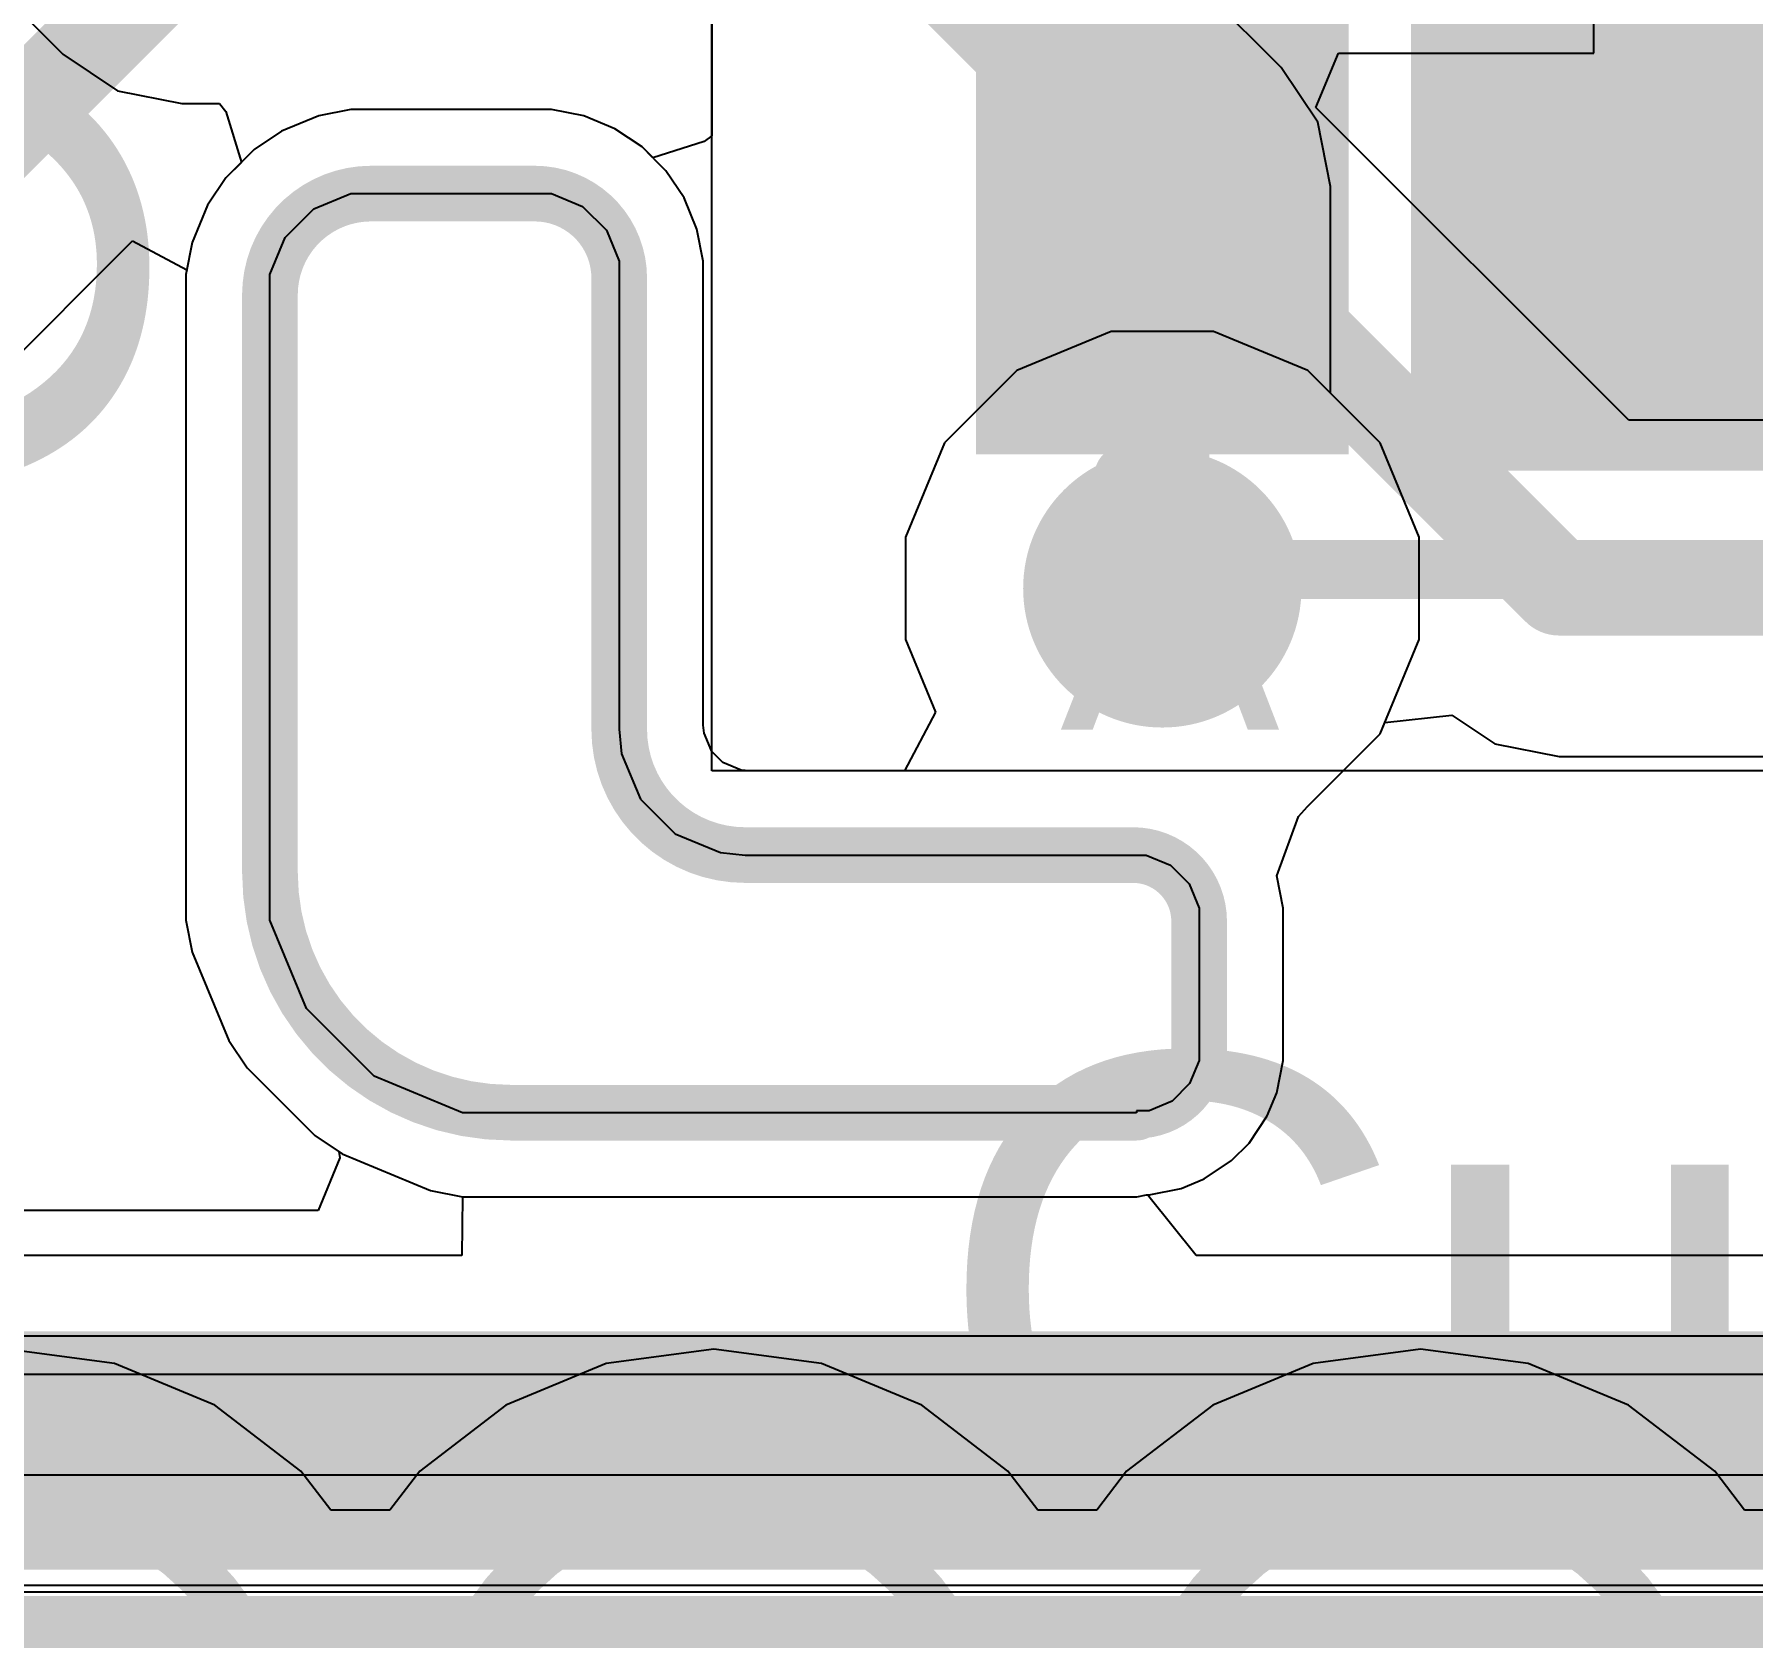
# Model space of a CAD drawing. Header units: inches. Extents: x 0 to 5271, y 0 to 5417.
# Drawn here: x 120.095 to 123.799, y 72.258 to 75.716 of the extents above; entities that cross this region are included whole.
import ezdxf

# ---------------------------------------------------------------- set-up
doc = ezdxf.new("R2010")
doc.units = ezdxf.units.IN
for name, color, linetype in [('Board_Outline', 216, 'Continuous'), ('Bottom Layer', 5, 'Continuous'), ('Drill Drawing', 1, 'Continuous'), ('L2_GND1', 16, 'Continuous'), ('L3_SIG1', 76, 'Continuous'), ('L4_PWR', 90, 'Continuous'), ('L5_GND2', 156, 'Continuous'), ('L6_SIG2', 130, 'Continuous'), ('L7_GND3', 216, 'Continuous'), ('Multi-Layer', 9, 'Continuous'), ('Top Layer', 1, 'Continuous'), ('Top Overlay', 2, 'Continuous'), ('Top Paste', 8, 'Continuous'), ('Top Solder', 216, 'Continuous'), ('Via Holes', 16, 'Continuous')]:
    doc.layers.add(name, color=color, linetype=linetype)
doc.styles.add('Arial', font='', dxfattribs={"height": 0.2})
doc.styles.get('Arial').set_extended_font_data('Arial')

# ---------------------------------------------------------------- blocks, each defined once
blk = doc.blocks.new('DFN_6_EP_2_2__419')
at = {"layer": 'Top Layer'}
for points in [[(-0.28, 0.685), (0.28, 0.685), (0.28, -0.685), (-0.28, -0.685)], [(-1.2175, 0.65), (-0.6175, 0.65), (-0.6175, 0.35), (-1.2175, 0.35)], [(0.6175, 0.65), (1.2175, 0.65), (1.2175, 0.35), (0.6175, 0.35)], [(-1.2175, 0.15), (-0.6175, 0.15), (-0.6175, -0.15), (-1.2175, -0.15)], [(0.6175, 0.15), (1.2175, 0.15), (1.2175, -0.15), (0.6175, -0.15)], [(-1.2175, -0.35), (-0.6175, -0.35), (-0.6175, -0.65), (-1.2175, -0.65)], [(0.6175, -0.35), (1.2175, -0.35), (1.2175, -0.65), (0.6175, -0.65)]]:
    blk.add_hatch(color=1, dxfattribs=at).paths.add_polyline_path(points)
at = {"layer": 'Top Paste'}
for points in [[(-0.28, 0.685), (0.28, 0.685), (0.28, -0.685), (-0.28, -0.685)], [(-1.2175, 0.65), (-0.6175, 0.65), (-0.6175, 0.35), (-1.2175, 0.35)], [(0.6175, 0.65), (1.2175, 0.65), (1.2175, 0.35), (0.6175, 0.35)], [(-1.2175, 0.15), (-0.6175, 0.15), (-0.6175, -0.15), (-1.2175, -0.15)], [(0.6175, 0.15), (1.2175, 0.15), (1.2175, -0.15), (0.6175, -0.15)], [(-1.2175, -0.35), (-0.6175, -0.35), (-0.6175, -0.65), (-1.2175, -0.65)], [(0.6175, -0.35), (1.2175, -0.35), (1.2175, -0.65), (0.6175, -0.65)]]:
    blk.add_hatch(color=8, dxfattribs=at).paths.add_polyline_path(points)
at = {"layer": 'Top Solder'}
for points in [[(-0.3816, 0.7866), (0.3816, 0.7866), (0.3816, -0.7866), (-0.3816, -0.7866)], [(-1.3191, 0.7516), (-0.5159, 0.7516), (-0.5159, 0.2484), (-1.3191, 0.2484)], [(0.5159, 0.7516), (1.3191, 0.7516), (1.3191, 0.2484), (0.5159, 0.2484)], [(-1.3191, 0.2516), (-0.5159, 0.2516), (-0.5159, -0.2516), (-1.3191, -0.2516)], [(0.5159, 0.2516), (1.3191, 0.2516), (1.3191, -0.2516), (0.5159, -0.2516)], [(-1.3191, -0.2484), (-0.5159, -0.2484), (-0.5159, -0.7516), (-1.3191, -0.7516)], [(0.5159, -0.2484), (1.3191, -0.2484), (1.3191, -0.7516), (0.5159, -0.7516)]]:
    blk.add_hatch(color=216, dxfattribs=at).paths.add_polyline_path(points)
at = {"layer": 'Top Overlay'}
for points in [[(-1, 1, 0.127, 0.127, 0), (1, 1, 0.127, 0.127, 0)], [(-1, 0.7968, 0.127, 0.127, 0), (-1, 1, 0.127, 0.127, 0)], [(1, 0.7968, 0.127, 0.127, 0), (1, 1, 0.127, 0.127, 0)], [(-1.503, 0.635, 0.127, 0.127, 0), (-1.376, 0.508, 0.127, 0.127, 0)], [(-1.503, 0.381, 0.127, 0.127, 0), (-1.503, 0.635, 0.127, 0.127, 0)], [(-1.503, 0.381, 0.127, 0.127, 0), (-1.376, 0.508, 0.127, 0.127, 0)], [(-1, -1, 0.127, 0.127, 0), (-1, -0.7968, 0.127, 0.127, 0)], [(1, -1, 0.127, 0.127, 0), (1, -0.7968, 0.127, 0.127, 0)], [(-1, -1, 0.127, 0.127, 0), (1, -1, 0.127, 0.127, 0)]]:
    blk.add_lwpolyline(points, format="xyseb", dxfattribs=at)
for points in [[(-1.0318, 1, 0.0635, 0.0635, 1), (-0.9683, 1, 0.0635, 0.0635, 1)], [(-1.0318, 1, 0.0635, 0.0635, 1), (-0.9683, 1, 0.0635, 0.0635, 1)], [(0.9682, 1, 0.0635, 0.0635, 1), (1.0317, 1, 0.0635, 0.0635, 1)], [(0.9682, 1, 0.0635, 0.0635, 1), (1.0317, 1, 0.0635, 0.0635, 1)], [(-1.0318, 0.7968, 0.0635, 0.0635, 1), (-0.9683, 0.7968, 0.0635, 0.0635, 1)], [(0.9682, 0.7968, 0.0635, 0.0635, 1), (1.0317, 0.7968, 0.0635, 0.0635, 1)], [(-1.5347, 0.635, 0.0635, 0.0635, 1), (-1.4712, 0.635, 0.0635, 0.0635, 1)], [(-1.5347, 0.635, 0.0635, 0.0635, 1), (-1.4712, 0.635, 0.0635, 0.0635, 1)], [(-1.4077, 0.508, 0.0635, 0.0635, 1), (-1.3442, 0.508, 0.0635, 0.0635, 1)], [(-1.4077, 0.508, 0.0635, 0.0635, 1), (-1.3442, 0.508, 0.0635, 0.0635, 1)], [(-1.5347, 0.381, 0.0635, 0.0635, 1), (-1.4712, 0.381, 0.0635, 0.0635, 1)], [(-1.5347, 0.381, 0.0635, 0.0635, 1), (-1.4712, 0.381, 0.0635, 0.0635, 1)], [(-1.0318, -0.7968, 0.0635, 0.0635, 1), (-0.9683, -0.7968, 0.0635, 0.0635, 1)], [(0.9682, -0.7968, 0.0635, 0.0635, 1), (1.0317, -0.7968, 0.0635, 0.0635, 1)], [(-1.0318, -1, 0.0635, 0.0635, 1), (-0.9683, -1, 0.0635, 0.0635, 1)], [(-1.0318, -1, 0.0635, 0.0635, 1), (-0.9683, -1, 0.0635, 0.0635, 1)], [(0.9682, -1, 0.0635, 0.0635, 1), (1.0317, -1, 0.0635, 0.0635, 1)], [(0.9682, -1, 0.0635, 0.0635, 1), (1.0317, -1, 0.0635, 0.0635, 1)]]:
    blk.add_lwpolyline(points, format="xyseb", close=True, dxfattribs=at)

msp = doc.modelspace()

# ---------------------------------------------------------------- hatches: boundary and pattern name
at = {"layer": 'Bottom Layer'}
h = msp.add_hatch(color=5, dxfattribs=at)
edge = h.paths.add_edge_path()
edge.add_arc((122.5266, 74.521), 0.3, 0, 360)
at = {"layer": 'L2_GND1'}
h = msp.add_hatch(color=16, dxfattribs=at)
edge = h.paths.add_edge_path()
edge.add_arc((122.5266, 74.521), 0.3, 0, 360)
at = {"layer": 'L3_SIG1'}
h = msp.add_hatch(color=76, dxfattribs=at)
edge = h.paths.add_edge_path()
edge.add_arc((122.5266, 74.521), 0.3, 0, 360)
at = {"layer": 'L4_PWR'}
h = msp.add_hatch(color=90, dxfattribs=at)
edge = h.paths.add_edge_path()
edge.add_arc((122.5266, 74.521), 0.3, 0, 360)
at = {"layer": 'L5_GND2'}
h = msp.add_hatch(color=156, dxfattribs=at)
edge = h.paths.add_edge_path()
edge.add_arc((122.5266, 74.521), 0.3, 0, 360)
at = {"layer": 'L6_SIG2'}
h = msp.add_hatch(color=130, dxfattribs=at)
edge = h.paths.add_edge_path()
edge.add_arc((122.5266, 74.521), 0.3, 0, 360)
at = {"layer": 'L7_GND3'}
h = msp.add_hatch(color=216, dxfattribs=at)
edge = h.paths.add_edge_path()
edge.add_arc((122.5266, 74.521), 0.3, 0, 360)
at = {"layer": 'Top Layer'}
h = msp.add_hatch(color=1, dxfattribs=at)
edge = h.paths.add_edge_path()
edge.add_arc((122.5266, 74.521), 0.3, 0, 360)
at = {"layer": 'Via Holes'}
h = msp.add_hatch(color=7, dxfattribs=at)
edge = h.paths.add_edge_path()
edge.add_arc((122.5266, 74.521), 0.15, 0, 360)

# ---------------------------------------------------------------- linework, layer by layer
at = {"layer": 'Board_Outline'}
for points in [[(120.6027, 75.1544, 0.12, 0.12, -0.414214), (120.8207, 75.3724, 0.12, 0.12, 0)], [(120.8207, 75.3724, 0.12, 0.12, 0), (121.1737, 75.3724, 0.12, 0.12, 0)], [(121.1737, 75.3724, 0.12, 0.12, -0.414214), (121.3557, 75.1904, 0.12, 0.12, 0)], [(121.3557, 74.2173, 0.12, 0.12, 0), (121.3557, 75.1904, 0.12, 0.12, 0)], [(120.6026, 73.9091, 0.12, 0.12, 0), (120.6026, 75.1544, 0.12, 0.12, 0)], [(121.627, 73.946, 0.12, 0.12, -0.414214), (121.3557, 74.2174, 0.12, 0.12, 0)], [(121.627, 73.946, 0.12, 0.12, 0), (122.4633, 73.946, 0.12, 0.12, 0)], [(122.4633, 73.946, 0.12, 0.12, -0.414214), (122.606, 73.8033, 0.12, 0.12, 0)], [(121.1213, 73.3905, 0.12, 0.12, -0.414214), (120.6027, 73.9091, 0.12, 0.12, 0)], [(122.606, 73.5295, 0.12, 0.12, 0), (122.606, 73.8033, 0.12, 0.12, 0)], [(122.606, 73.5295, 0.12, 0.12, -0.414214), (122.4713, 73.3948, 0.12, 0.12, 0)], [(121.1213, 73.3905, 0.12, 0.12, 0), (122.4713, 73.3905, 0.12, 0.12, 0)]]:
    msp.add_lwpolyline(points, format="xyseb", dxfattribs=at)
for points in [[(120.7907, 75.3724, 0.06, 0.06, 1), (120.8507, 75.3724, 0.06, 0.06, 1)], [(120.7907, 75.3724, 0.06, 0.06, 1), (120.8507, 75.3724, 0.06, 0.06, 1)], [(121.1437, 75.3724, 0.06, 0.06, 1), (121.2037, 75.3724, 0.06, 0.06, 1)], [(121.1437, 75.3724, 0.06, 0.06, 1), (121.2037, 75.3724, 0.06, 0.06, 1)], [(121.3257, 75.1904, 0.06, 0.06, 1), (121.3857, 75.1904, 0.06, 0.06, 1)], [(121.3257, 75.1904, 0.06, 0.06, 1), (121.3857, 75.1904, 0.06, 0.06, 1)], [(120.5726, 75.1544, 0.06, 0.06, 1), (120.6326, 75.1544, 0.06, 0.06, 1)], [(120.5727, 75.1544, 0.06, 0.06, 1), (120.6327, 75.1544, 0.06, 0.06, 1)], [(121.3257, 74.2174, 0.06, 0.06, 1), (121.3857, 74.2174, 0.06, 0.06, 1)], [(121.3257, 74.2173, 0.06, 0.06, 1), (121.3857, 74.2173, 0.06, 0.06, 1)], [(121.597, 73.946, 0.06, 0.06, 1), (121.657, 73.946, 0.06, 0.06, 1)], [(121.597, 73.946, 0.06, 0.06, 1), (121.657, 73.946, 0.06, 0.06, 1)], [(122.4333, 73.946, 0.06, 0.06, 1), (122.4933, 73.946, 0.06, 0.06, 1)], [(122.4333, 73.946, 0.06, 0.06, 1), (122.4933, 73.946, 0.06, 0.06, 1)], [(120.5726, 73.9091, 0.06, 0.06, 1), (120.6326, 73.9091, 0.06, 0.06, 1)], [(120.5727, 73.9091, 0.06, 0.06, 1), (120.6327, 73.9091, 0.06, 0.06, 1)], [(122.576, 73.8033, 0.06, 0.06, 1), (122.636, 73.8033, 0.06, 0.06, 1)], [(122.576, 73.8033, 0.06, 0.06, 1), (122.636, 73.8033, 0.06, 0.06, 1)], [(122.576, 73.5295, 0.06, 0.06, 1), (122.636, 73.5295, 0.06, 0.06, 1)], [(122.576, 73.5295, 0.06, 0.06, 1), (122.636, 73.5295, 0.06, 0.06, 1)], [(121.0913, 73.3905, 0.06, 0.06, 1), (121.1513, 73.3905, 0.06, 0.06, 1)], [(121.0913, 73.3905, 0.06, 0.06, 1), (121.1513, 73.3905, 0.06, 0.06, 1)], [(122.4413, 73.3948, 0.06, 0.06, 1), (122.5013, 73.3948, 0.06, 0.06, 1)], [(122.4413, 73.3905, 0.06, 0.06, 1), (122.5013, 73.3905, 0.06, 0.06, 1)]]:
    msp.add_lwpolyline(points, format="xyseb", close=True, dxfattribs=at)
at = {"layer": 'Bottom Layer'}
for p, q in [((123.4568, 75.6752), (123.4568, 76.3099)), ((119.5554, 76.2738), (120.1564, 75.6729)), ((120.1564, 75.6729), (120.1564, 75.6729)), ((120.1564, 75.6729), (120.274, 75.5943)), ((122.8578, 75.5579), (122.9064, 75.6752)), ((122.9064, 75.6752), (123.4568, 75.6752)), ((120.274, 75.5943), (120.4128, 75.5667)), ((120.4128, 75.5667), (120.4128, 75.5667)), ((120.4128, 75.5667), (120.4942, 75.5667)), ((120.4942, 75.5667), (120.5074, 75.5492)), ((120.5074, 75.5492), (120.5412, 75.4397)), ((123.5321, 74.8836), (122.8578, 75.5579)), ((120.5412, 75.4397), (120.5077, 75.4061)), ((120.5077, 75.4061), (120.4684, 75.3473)), ((120.4684, 75.3473), (120.4352, 75.2672)), ((120.4352, 75.2672), (120.4214, 75.1978)), ((120.4214, 75.1978), (120.4214, 75.1544)), ((120.4214, 75.1544), (120.4214, 73.9091)), ((123.9407, 74.8836), (123.5321, 74.8836)), ((123.0064, 74.2317), (123.1506, 74.2479)), ((123.1506, 74.2479), (123.2432, 74.1861)), ((122.8404, 74.0514), (122.9963, 74.2072)), ((122.9963, 74.2072), (123.0064, 74.2317)), ((123.2432, 74.1861), (123.3819, 74.1585)), ((123.3819, 74.1585), (123.9407, 74.1585)), ((122.7735, 73.9011), (122.8201, 74.0295)), ((122.8201, 74.0295), (122.8394, 74.051)), ((122.8394, 74.051), (122.8404, 74.0514)), ((120.4214, 73.9091), (120.4214, 73.8059)), ((122.7873, 73.8317), (122.7735, 73.9011)), ((120.4214, 73.8059), (120.4352, 73.7366)), ((122.7873, 73.8033), (122.7873, 73.8317)), ((122.7873, 73.5295), (122.7873, 73.8033)), ((122.7873, 73.8033), (122.7873, 73.8033)), ((120.4352, 73.7366), (120.5141, 73.546)), ((120.5141, 73.546), (120.5534, 73.4871)), ((122.7735, 73.4334), (122.7873, 73.5027)), ((122.7873, 73.5027), (122.7873, 73.5295)), ((120.5534, 73.4871), (120.6993, 73.3413)), ((122.753, 73.3838), (122.7735, 73.4334)), ((122.7137, 73.325), (122.753, 73.3838)), ((120.6993, 73.3413), (120.7581, 73.302)), ((122.6758, 73.2871), (122.7137, 73.325)), ((120.7581, 73.302), (120.9487, 73.223)), ((122.617, 73.2478), (122.6758, 73.2871)), ((122.5675, 73.2273), (122.617, 73.2478)), ((120.9487, 73.223), (121.0181, 73.2092)), ((121.0181, 73.2092), (122.4713, 73.2092)), ((122.4713, 73.2092), (122.4713, 73.2092)), ((122.4713, 73.2092), (122.4714, 73.2092)), ((122.4714, 73.2092), (122.4928, 73.2135)), ((122.4928, 73.2135), (122.4981, 73.2135)), ((122.4981, 73.2135), (122.5675, 73.2273)), ((126.3047, 72.6087), (116.9801, 72.6087))]:
    msp.add_line(p, q, dxfattribs=at)
for points in [[(121.9737, 75.9292, 0.2032, 0.2032, 0), (123.3819, 74.521, 0.2032, 0.2032, 0)], [(123.3819, 74.521, 0.2032, 0.2032, 0), (124.3616, 74.521, 0.2032, 0.2032, 0)], [(117.2177, 72.2678, 0.1608, 0.1608, 0), (126.446, 72.2678, 0.1608, 0.1608, 0)]]:
    msp.add_lwpolyline(points, format="xyseb", dxfattribs=at)
msp.add_lwpolyline([(123.3311, 74.521, 0.1016, 0.1016, 1), (123.4327, 74.521, 0.1016, 0.1016, 1)], format="xyseb", close=True, dxfattribs=at)
msp.add_lwpolyline([(123.3311, 74.521, 0.1016, 0.1016, 1), (123.4327, 74.521, 0.1016, 0.1016, 1)], format="xyseb", close=True, dxfattribs=at)
at = {"layer": 'L2_GND1'}
for p, q in [((120.708, 75.5399), (120.6278, 75.5067)), ((120.7773, 75.5537), (120.708, 75.5399)), ((120.8207, 75.5537), (120.7773, 75.5537)), ((121.1737, 75.5537), (120.8207, 75.5537)), ((120.8207, 75.5537), (120.8207, 75.5537)), ((121.2099, 75.5537), (121.1737, 75.5537)), ((121.2793, 75.5399), (121.2099, 75.5537)), ((121.3462, 75.5122), (121.2793, 75.5399)), ((120.6278, 75.5067), (120.569, 75.4674)), ((120.6278, 75.5067), (120.6278, 75.5067)), ((121.405, 75.4729), (121.3462, 75.5122)), ((120.569, 75.4674), (120.5077, 75.4061)), ((121.4562, 75.4217), (121.405, 75.4729)), ((120.5077, 75.4061), (120.4684, 75.3473)), ((121.4955, 75.3629), (121.4562, 75.4217)), ((121.5232, 75.296), (121.4955, 75.3629)), ((120.4684, 75.3473), (120.4352, 75.2672)), ((121.537, 75.2266), (121.5232, 75.296)), ((120.4352, 75.2672), (120.4214, 75.1978)), ((121.537, 74.2263), (121.537, 75.2266)), ((120.4214, 75.1978), (120.4214, 75.1544)), ((120.4214, 75.1544), (120.4214, 73.9091)), ((122.4164, 75.075), (122.2128, 74.9907)), ((122.6368, 75.075), (122.4164, 75.075)), ((122.8404, 74.9907), (122.6368, 75.075)), ((122.2128, 74.9907), (122.0569, 74.8348)), ((122.9963, 74.8348), (122.8404, 74.9907)), ((122.0569, 74.8348), (121.9726, 74.6312)), ((123.0806, 74.6312), (122.9963, 74.8348)), ((121.9726, 74.6312), (121.9726, 74.4108)), ((123.0806, 74.4108), (123.0806, 74.6312)), ((121.9726, 74.4108), (122.0374, 74.2543)), ((122.9963, 74.2072), (123.0806, 74.4108)), ((122.0374, 74.2543), (121.9709, 74.1273)), ((121.5387, 74.2089), (121.537, 74.2263)), ((121.5551, 74.1693), (121.5387, 74.2089)), ((122.8404, 74.0514), (122.9963, 74.2072)), ((121.579, 74.1454), (121.5551, 74.1693)), ((121.6186, 74.129), (121.579, 74.1454)), ((121.6359, 74.1273), (121.6186, 74.129)), ((121.9709, 74.1273), (121.6359, 74.1273)), ((122.7735, 73.9011), (122.8201, 74.0295)), ((122.8201, 74.0295), (122.8394, 74.051)), ((122.8394, 74.051), (122.8404, 74.0514)), ((120.4214, 73.9091), (120.4214, 73.8059)), ((122.7873, 73.8317), (122.7735, 73.9011)), ((120.4214, 73.8059), (120.4352, 73.7366)), ((122.7873, 73.8033), (122.7873, 73.8317)), ((122.7873, 73.5295), (122.7873, 73.8033)), ((122.7873, 73.8033), (122.7873, 73.8033)), ((120.4352, 73.7366), (120.5141, 73.546)), ((120.5141, 73.546), (120.5534, 73.4871)), ((122.7735, 73.4334), (122.7873, 73.5027)), ((122.7873, 73.5027), (122.7873, 73.5295)), ((120.5534, 73.4871), (120.6993, 73.3413)), ((122.753, 73.3838), (122.7735, 73.4334)), ((122.7137, 73.325), (122.753, 73.3838)), ((120.6993, 73.3413), (120.7581, 73.302)), ((122.6758, 73.2871), (122.7137, 73.325)), ((120.7581, 73.302), (120.9487, 73.223)), ((122.617, 73.2478), (122.6758, 73.2871)), ((122.5675, 73.2273), (122.617, 73.2478)), ((120.9487, 73.223), (121.0181, 73.2092)), ((121.0181, 73.2092), (122.4713, 73.2092)), ((122.4713, 73.2092), (122.4713, 73.2092)), ((122.4713, 73.2092), (122.4714, 73.2092)), ((122.4714, 73.2092), (122.4928, 73.2135)), ((122.4928, 73.2135), (122.4981, 73.2135)), ((122.4981, 73.2135), (122.5675, 73.2273)), ((128.2065, 72.3706), (115.1089, 72.3706))]:
    msp.add_line(p, q, dxfattribs=at)
at = {"layer": 'L3_SIG1'}
for p, q in [((120.708, 75.5399), (120.6278, 75.5067)), ((120.7773, 75.5537), (120.708, 75.5399)), ((120.8207, 75.5537), (120.7773, 75.5537)), ((121.1737, 75.5537), (120.8207, 75.5537)), ((120.8207, 75.5537), (120.8207, 75.5537)), ((121.2099, 75.5537), (121.1737, 75.5537)), ((121.2793, 75.5399), (121.2099, 75.5537)), ((121.3462, 75.5122), (121.2793, 75.5399)), ((120.6278, 75.5067), (120.569, 75.4674)), ((120.6278, 75.5067), (120.6278, 75.5067)), ((121.405, 75.4729), (121.3462, 75.5122)), ((120.569, 75.4674), (120.5077, 75.4061)), ((121.4562, 75.4217), (121.405, 75.4729)), ((120.5077, 75.4061), (120.4684, 75.3473)), ((121.4955, 75.3629), (121.4562, 75.4217)), ((121.5232, 75.296), (121.4955, 75.3629)), ((120.4684, 75.3473), (120.4352, 75.2672)), ((121.537, 75.2266), (121.5232, 75.296)), ((120.4352, 75.2672), (120.4214, 75.1978)), ((121.537, 74.2263), (121.537, 75.2266)), ((120.4214, 75.1978), (120.4214, 75.1544)), ((120.4214, 75.1544), (120.4214, 73.9091)), ((122.4164, 75.075), (122.2128, 74.9907)), ((122.6368, 75.075), (122.4164, 75.075)), ((122.8404, 74.9907), (122.6368, 75.075)), ((122.2128, 74.9907), (122.0569, 74.8348)), ((122.9963, 74.8348), (122.8404, 74.9907)), ((122.0569, 74.8348), (121.9726, 74.6312)), ((123.0806, 74.6312), (122.9963, 74.8348)), ((121.9726, 74.6312), (121.9726, 74.4108)), ((123.0806, 74.4108), (123.0806, 74.6312)), ((121.9726, 74.4108), (122.0374, 74.2543)), ((122.9963, 74.2072), (123.0806, 74.4108)), ((122.0374, 74.2543), (121.9709, 74.1273)), ((121.5387, 74.2089), (121.537, 74.2263)), ((121.5551, 74.1693), (121.5387, 74.2089)), ((122.8404, 74.0514), (122.9963, 74.2072)), ((121.579, 74.1454), (121.5551, 74.1693)), ((121.6186, 74.129), (121.579, 74.1454)), ((121.6359, 74.1273), (121.6186, 74.129)), ((121.9709, 74.1273), (121.6359, 74.1273)), ((122.7735, 73.9011), (122.8201, 74.0295)), ((122.8201, 74.0295), (122.8394, 74.051)), ((122.8394, 74.051), (122.8404, 74.0514)), ((120.4214, 73.9091), (120.4214, 73.8059)), ((122.7873, 73.8317), (122.7735, 73.9011)), ((120.4214, 73.8059), (120.4352, 73.7366)), ((122.7873, 73.8033), (122.7873, 73.8317)), ((122.7873, 73.5295), (122.7873, 73.8033)), ((122.7873, 73.8033), (122.7873, 73.8033)), ((120.4352, 73.7366), (120.5141, 73.546)), ((120.5141, 73.546), (120.5534, 73.4871)), ((122.7735, 73.4334), (122.7873, 73.5027)), ((122.7873, 73.5027), (122.7873, 73.5295)), ((120.5534, 73.4871), (120.6993, 73.3413)), ((122.753, 73.3838), (122.7735, 73.4334)), ((122.7137, 73.325), (122.753, 73.3838)), ((120.6993, 73.3413), (120.7581, 73.302)), ((122.6758, 73.2871), (122.7137, 73.325)), ((120.7581, 73.302), (120.9487, 73.223)), ((122.617, 73.2478), (122.6758, 73.2871)), ((122.5675, 73.2273), (122.617, 73.2478)), ((120.9487, 73.223), (121.0181, 73.2092)), ((121.0181, 73.2092), (122.4713, 73.2092)), ((122.4713, 73.2092), (122.4713, 73.2092)), ((122.4713, 73.2092), (122.4714, 73.2092)), ((122.4714, 73.2092), (122.4928, 73.2135)), ((122.4928, 73.2135), (122.4981, 73.2135)), ((122.4981, 73.2135), (122.5675, 73.2273)), ((135.7394, 72.9087), (112.1817, 72.9087))]:
    msp.add_line(p, q, dxfattribs=at)
msp.add_lwpolyline([(112.6318, 72.5678, 0.1608, 0.1608, 0), (136.182, 72.5678, 0.1608, 0.1608, 0)], format="xyseb", dxfattribs=at)
at = {"layer": 'L4_PWR'}
for p, q in [((120.708, 75.5399), (120.6278, 75.5067)), ((120.7773, 75.5537), (120.708, 75.5399)), ((120.8207, 75.5537), (120.7773, 75.5537)), ((121.1737, 75.5537), (120.8207, 75.5537)), ((120.8207, 75.5537), (120.8207, 75.5537)), ((121.2099, 75.5537), (121.1737, 75.5537)), ((121.2793, 75.5399), (121.2099, 75.5537)), ((121.3462, 75.5122), (121.2793, 75.5399)), ((120.6278, 75.5067), (120.569, 75.4674)), ((120.6278, 75.5067), (120.6278, 75.5067)), ((121.405, 75.4729), (121.3462, 75.5122)), ((120.569, 75.4674), (120.5077, 75.4061)), ((121.4562, 75.4217), (121.405, 75.4729)), ((120.5077, 75.4061), (120.4684, 75.3473)), ((121.4955, 75.3629), (121.4562, 75.4217)), ((121.5232, 75.296), (121.4955, 75.3629)), ((120.4684, 75.3473), (120.4352, 75.2672)), ((121.537, 75.2266), (121.5232, 75.296)), ((120.4352, 75.2672), (120.4214, 75.1978)), ((121.537, 74.2263), (121.537, 75.2266)), ((120.4214, 75.1978), (120.4214, 75.1544)), ((120.4214, 75.1544), (120.4214, 73.9091)), ((122.4164, 75.075), (122.2128, 74.9907)), ((122.6368, 75.075), (122.4164, 75.075)), ((122.8404, 74.9907), (122.6368, 75.075)), ((122.2128, 74.9907), (122.0569, 74.8348)), ((122.9963, 74.8348), (122.8404, 74.9907)), ((122.0569, 74.8348), (121.9726, 74.6312)), ((123.0806, 74.6312), (122.9963, 74.8348)), ((121.9726, 74.6312), (121.9726, 74.4108)), ((123.0806, 74.4108), (123.0806, 74.6312)), ((121.9726, 74.4108), (122.0374, 74.2543)), ((122.9963, 74.2072), (123.0806, 74.4108)), ((122.0374, 74.2543), (121.9709, 74.1273)), ((121.5387, 74.2089), (121.537, 74.2263)), ((121.5551, 74.1693), (121.5387, 74.2089)), ((122.8404, 74.0514), (122.9963, 74.2072)), ((121.579, 74.1454), (121.5551, 74.1693)), ((121.6186, 74.129), (121.579, 74.1454)), ((121.6359, 74.1273), (121.6186, 74.129)), ((121.9709, 74.1273), (121.6359, 74.1273)), ((122.7735, 73.9011), (122.8201, 74.0295)), ((122.8201, 74.0295), (122.8394, 74.051)), ((122.8394, 74.051), (122.8404, 74.0514)), ((120.4214, 73.9091), (120.4214, 73.8059)), ((122.7873, 73.8317), (122.7735, 73.9011)), ((120.4214, 73.8059), (120.4352, 73.7366)), ((122.7873, 73.8033), (122.7873, 73.8317)), ((122.7873, 73.5295), (122.7873, 73.8033)), ((122.7873, 73.8033), (122.7873, 73.8033)), ((120.4352, 73.7366), (120.5141, 73.546)), ((120.5141, 73.546), (120.5534, 73.4871)), ((122.7735, 73.4334), (122.7873, 73.5027)), ((122.7873, 73.5027), (122.7873, 73.5295)), ((120.5534, 73.4871), (120.6993, 73.3413)), ((122.753, 73.3838), (122.7735, 73.4334)), ((122.7137, 73.325), (122.753, 73.3838)), ((120.6993, 73.3413), (120.7581, 73.302)), ((122.6758, 73.2871), (122.7137, 73.325)), ((120.7581, 73.302), (120.9487, 73.223)), ((122.617, 73.2478), (122.6758, 73.2871)), ((122.5675, 73.2273), (122.617, 73.2478)), ((120.9487, 73.223), (121.0181, 73.2092)), ((121.0181, 73.2092), (122.4713, 73.2092)), ((122.4713, 73.2092), (122.4713, 73.2092)), ((122.4713, 73.2092), (122.4714, 73.2092)), ((122.4714, 73.2092), (122.4928, 73.2135)), ((122.4928, 73.2135), (122.4981, 73.2135)), ((122.4981, 73.2135), (122.5675, 73.2273))]:
    msp.add_line(p, q, dxfattribs=at)
at = {"layer": 'L5_GND2'}
for p, q in [((120.708, 75.5399), (120.6278, 75.5067)), ((120.7773, 75.5537), (120.708, 75.5399)), ((120.8207, 75.5537), (120.7773, 75.5537)), ((121.1737, 75.5537), (120.8207, 75.5537)), ((120.8207, 75.5537), (120.8207, 75.5537)), ((121.2099, 75.5537), (121.1737, 75.5537)), ((121.2793, 75.5399), (121.2099, 75.5537)), ((121.3462, 75.5122), (121.2793, 75.5399)), ((120.6278, 75.5067), (120.569, 75.4674)), ((120.6278, 75.5067), (120.6278, 75.5067)), ((121.405, 75.4729), (121.3462, 75.5122)), ((120.569, 75.4674), (120.5077, 75.4061)), ((121.4562, 75.4217), (121.405, 75.4729)), ((120.5077, 75.4061), (120.4684, 75.3473)), ((121.4955, 75.3629), (121.4562, 75.4217)), ((121.5232, 75.296), (121.4955, 75.3629)), ((120.4684, 75.3473), (120.4352, 75.2672)), ((121.537, 75.2266), (121.5232, 75.296)), ((120.4352, 75.2672), (120.4214, 75.1978)), ((121.537, 74.2263), (121.537, 75.2266)), ((120.4214, 75.1978), (120.4214, 75.1544)), ((120.4214, 75.1544), (120.4214, 73.9091)), ((122.4164, 75.075), (122.2128, 74.9907)), ((122.6368, 75.075), (122.4164, 75.075)), ((122.8404, 74.9907), (122.6368, 75.075)), ((122.2128, 74.9907), (122.0569, 74.8348)), ((122.9963, 74.8348), (122.8404, 74.9907)), ((122.0569, 74.8348), (121.9726, 74.6312)), ((123.0806, 74.6312), (122.9963, 74.8348)), ((121.9726, 74.6312), (121.9726, 74.4108)), ((123.0806, 74.4108), (123.0806, 74.6312)), ((121.9726, 74.4108), (122.0374, 74.2543)), ((122.9963, 74.2072), (123.0806, 74.4108)), ((122.0374, 74.2543), (121.9709, 74.1273)), ((121.5387, 74.2089), (121.537, 74.2263)), ((121.5551, 74.1693), (121.5387, 74.2089)), ((122.8404, 74.0514), (122.9963, 74.2072)), ((121.579, 74.1454), (121.5551, 74.1693)), ((121.6186, 74.129), (121.579, 74.1454)), ((121.6359, 74.1273), (121.6186, 74.129)), ((121.9709, 74.1273), (121.6359, 74.1273)), ((122.7735, 73.9011), (122.8201, 74.0295)), ((122.8201, 74.0295), (122.8394, 74.051)), ((122.8394, 74.051), (122.8404, 74.0514)), ((120.4214, 73.9091), (120.4214, 73.8059)), ((122.7873, 73.8317), (122.7735, 73.9011)), ((120.4214, 73.8059), (120.4352, 73.7366)), ((122.7873, 73.8033), (122.7873, 73.8317)), ((122.7873, 73.5295), (122.7873, 73.8033)), ((122.7873, 73.8033), (122.7873, 73.8033)), ((120.4352, 73.7366), (120.5141, 73.546)), ((120.5141, 73.546), (120.5534, 73.4871)), ((122.7735, 73.4334), (122.7873, 73.5027)), ((122.7873, 73.5027), (122.7873, 73.5295)), ((120.5534, 73.4871), (120.6993, 73.3413)), ((122.753, 73.3838), (122.7735, 73.4334)), ((122.7137, 73.325), (122.753, 73.3838)), ((120.6993, 73.3413), (120.7581, 73.302)), ((122.6758, 73.2871), (122.7137, 73.325)), ((120.7581, 73.302), (120.9487, 73.223)), ((122.617, 73.2478), (122.6758, 73.2871)), ((122.5675, 73.2273), (122.617, 73.2478)), ((120.9487, 73.223), (121.0181, 73.2092)), ((121.0181, 73.2092), (121.0167, 73.0828)), ((122.4973, 73.2098), (122.4981, 73.2135)), ((122.5998, 73.0828), (122.4973, 73.2098)), ((122.4981, 73.2135), (122.5675, 73.2273)), ((121.0167, 73.0828), (106.9919, 73.0828)), ((124.1097, 73.0828), (122.5998, 73.0828)), ((97.277, 72.3576), (129.7603, 72.3576))]:
    msp.add_line(p, q, dxfattribs=at)
msp.add_lwpolyline([(97.277, 72.7202, 0.2032, 0.2032, 0), (129.7603, 72.7202, 0.2032, 0.2032, 0)], format="xyseb", dxfattribs=at)
at = {"layer": 'L6_SIG2'}
for p, q in [((120.708, 75.5399), (120.6278, 75.5067)), ((120.7773, 75.5537), (120.708, 75.5399)), ((120.8207, 75.5537), (120.7773, 75.5537)), ((121.1737, 75.5537), (120.8207, 75.5537)), ((120.8207, 75.5537), (120.8207, 75.5537)), ((121.2099, 75.5537), (121.1737, 75.5537)), ((121.2793, 75.5399), (121.2099, 75.5537)), ((121.3462, 75.5122), (121.2793, 75.5399)), ((120.6278, 75.5067), (120.569, 75.4674)), ((120.6278, 75.5067), (120.6278, 75.5067)), ((121.405, 75.4729), (121.3462, 75.5122)), ((120.569, 75.4674), (120.5077, 75.4061)), ((121.4562, 75.4217), (121.405, 75.4729)), ((120.5077, 75.4061), (120.4684, 75.3473)), ((121.4955, 75.3629), (121.4562, 75.4217)), ((121.5232, 75.296), (121.4955, 75.3629)), ((120.4684, 75.3473), (120.4352, 75.2672)), ((121.537, 75.2266), (121.5232, 75.296)), ((120.4352, 75.2672), (120.4214, 75.1978)), ((121.537, 74.2263), (121.537, 75.2266)), ((120.4214, 75.1978), (120.4214, 75.1544)), ((120.4214, 75.1544), (120.4214, 73.9091)), ((122.4164, 75.075), (122.2128, 74.9907)), ((122.6368, 75.075), (122.4164, 75.075)), ((122.8404, 74.9907), (122.6368, 75.075)), ((122.2128, 74.9907), (122.0569, 74.8348)), ((122.9963, 74.8348), (122.8404, 74.9907)), ((122.0569, 74.8348), (121.9726, 74.6312)), ((123.0806, 74.6312), (122.9963, 74.8348)), ((121.9726, 74.6312), (121.9726, 74.4108)), ((123.0806, 74.4108), (123.0806, 74.6312)), ((121.9726, 74.4108), (122.0374, 74.2543)), ((122.9963, 74.2072), (123.0806, 74.4108)), ((122.0374, 74.2543), (121.9709, 74.1273)), ((121.5387, 74.2089), (121.537, 74.2263)), ((121.5551, 74.1693), (121.5387, 74.2089)), ((122.8404, 74.0514), (122.9963, 74.2072)), ((121.579, 74.1454), (121.5551, 74.1693)), ((121.6186, 74.129), (121.579, 74.1454)), ((121.6359, 74.1273), (121.6186, 74.129)), ((121.9709, 74.1273), (121.6359, 74.1273)), ((122.7735, 73.9011), (122.8201, 74.0295)), ((122.8201, 74.0295), (122.8394, 74.051)), ((122.8394, 74.051), (122.8404, 74.0514)), ((120.4214, 73.9091), (120.4214, 73.8059)), ((122.7873, 73.8317), (122.7735, 73.9011)), ((120.4214, 73.8059), (120.4352, 73.7366)), ((122.7873, 73.8033), (122.7873, 73.8317)), ((122.7873, 73.5295), (122.7873, 73.8033)), ((122.7873, 73.8033), (122.7873, 73.8033)), ((120.4352, 73.7366), (120.5141, 73.546)), ((120.5141, 73.546), (120.5534, 73.4871)), ((122.7735, 73.4334), (122.7873, 73.5027)), ((122.7873, 73.5027), (122.7873, 73.5295)), ((120.5534, 73.4871), (120.6993, 73.3413)), ((122.753, 73.3838), (122.7735, 73.4334)), ((122.7137, 73.325), (122.753, 73.3838)), ((120.6993, 73.3413), (120.7581, 73.302)), ((122.6758, 73.2871), (122.7137, 73.325)), ((120.7581, 73.302), (120.9487, 73.223)), ((122.617, 73.2478), (122.6758, 73.2871)), ((122.5675, 73.2273), (122.617, 73.2478)), ((120.9487, 73.223), (121.0181, 73.2092)), ((121.0181, 73.2092), (122.4713, 73.2092)), ((122.4713, 73.2092), (122.4713, 73.2092)), ((122.4713, 73.2092), (122.4714, 73.2092)), ((122.4714, 73.2092), (122.4928, 73.2135)), ((122.4928, 73.2135), (122.4981, 73.2135)), ((122.4981, 73.2135), (122.5675, 73.2273)), ((128.9671, 72.8262), (115.5553, 72.8262))]:
    msp.add_line(p, q, dxfattribs=at)
msp.add_lwpolyline([(116.8644, 72.4852, 0.1608, 0.1608, 0), (129.1083, 72.4852, 0.1608, 0.1608, 0)], format="xyseb", dxfattribs=at)
at = {"layer": 'L7_GND3'}
for p, q in [((122.783, 75.644), (122.3262, 76.1008)), ((122.8616, 75.5264), (122.783, 75.644)), ((122.783, 75.644), (122.783, 75.644)), ((122.8892, 75.3877), (122.8616, 75.5264)), ((122.8892, 75.3876), (122.8892, 75.3877)), ((122.8892, 74.9419), (122.8892, 75.3876)), ((117.7875, 72.7516), (120.3063, 75.2704)), ((120.3063, 75.2704), (120.4234, 75.2078)), ((120.4234, 75.2078), (120.4214, 75.1978)), ((120.4214, 75.1978), (120.4214, 75.1544)), ((120.4214, 75.1544), (120.4214, 73.9091)), ((122.9963, 74.8348), (122.8892, 74.9419)), ((123.0806, 74.6312), (122.9963, 74.8348)), ((123.0806, 74.4108), (123.0806, 74.6312)), ((122.9963, 74.2072), (123.0806, 74.4108)), ((122.8404, 74.0514), (122.9963, 74.2072)), ((122.7735, 73.9011), (122.8201, 74.0295)), ((122.8201, 74.0295), (122.8394, 74.051)), ((122.8394, 74.051), (122.8404, 74.0514)), ((120.4214, 73.9091), (120.4214, 73.8059)), ((122.7873, 73.8317), (122.7735, 73.9011)), ((120.4214, 73.8059), (120.4352, 73.7366)), ((122.7873, 73.8033), (122.7873, 73.8317)), ((122.7873, 73.5295), (122.7873, 73.8033)), ((122.7873, 73.8033), (122.7873, 73.8033)), ((120.4352, 73.7366), (120.5141, 73.546)), ((120.5141, 73.546), (120.5534, 73.4871)), ((122.7735, 73.4334), (122.7873, 73.5027)), ((122.7873, 73.5027), (122.7873, 73.5295)), ((120.5534, 73.4871), (120.6993, 73.3413)), ((122.753, 73.3838), (122.7735, 73.4334)), ((122.7137, 73.325), (122.753, 73.3838)), ((120.6993, 73.3413), (120.7581, 73.302)), ((122.6758, 73.2871), (122.7137, 73.325)), ((120.7581, 73.302), (120.9487, 73.223)), ((122.617, 73.2478), (122.6758, 73.2871)), ((122.5675, 73.2273), (122.617, 73.2478)), ((120.9487, 73.223), (121.0181, 73.2092)), ((121.0181, 73.2092), (122.4713, 73.2092)), ((122.4713, 73.2092), (122.4713, 73.2092)), ((122.4713, 73.2092), (122.4714, 73.2092)), ((122.4714, 73.2092), (122.4928, 73.2135)), ((122.4928, 73.2135), (122.4981, 73.2135)), ((122.4981, 73.2135), (122.5675, 73.2273)), ((120.2677, 72.8497), (120.0356, 72.8803)), ((121.5596, 72.8803), (121.3275, 72.8497)), ((121.7917, 72.8497), (121.5596, 72.8803)), ((123.0836, 72.8803), (122.8515, 72.8497)), ((123.3157, 72.8497), (123.0836, 72.8803)), ((120.4839, 72.7601), (120.2677, 72.8497)), ((121.3275, 72.8497), (121.1112, 72.7601)), ((122.0079, 72.7601), (121.7917, 72.8497)), ((122.8515, 72.8497), (122.6352, 72.7601)), ((123.5319, 72.7601), (123.3157, 72.8497)), ((120.6696, 72.6176), (120.4839, 72.7601)), ((121.1112, 72.7601), (120.9255, 72.6176)), ((122.1936, 72.6176), (122.0079, 72.7601)), ((122.6352, 72.7601), (122.4495, 72.6176)), ((123.7176, 72.6176), (123.5319, 72.7601)), ((120.7341, 72.5336), (120.6696, 72.6176)), ((120.9255, 72.6176), (120.8611, 72.5336)), ((122.2581, 72.5336), (122.1936, 72.6176)), ((122.4495, 72.6176), (122.3851, 72.5336)), ((123.7821, 72.5336), (123.7176, 72.6176)), ((120.8611, 72.5336), (120.7341, 72.5336)), ((122.3851, 72.5336), (122.2581, 72.5336)), ((123.9091, 72.5336), (123.7821, 72.5336))]:
    msp.add_line(p, q, dxfattribs=at)
for points in [[(117.4466, 72.9234, 0.2032, 0.2032, 0), (120.3676, 75.8444, 0.2032, 0.2032, 0)], [(122.0698, 75.8444, 0.2032, 0.2032, 0), (122.5266, 75.3877, 0.2032, 0.2032, 0)], [(122.5266, 74.521, 0.2032, 0.2032, 0), (122.5266, 75.3877, 0.2032, 0.2032, 0)], [(119.4514, 71.9836, 0.1016, 0.1016, -1), (120.6198, 71.9836, 0.1016, 0.1016, 0)], [(120.9754, 71.9836, 0.1016, 0.1016, -1), (122.1438, 71.9836, 0.1016, 0.1016, 0)], [(122.4994, 71.9836, 0.1016, 0.1016, -1), (123.6678, 71.9836, 0.1016, 0.1016, 0)]]:
    msp.add_lwpolyline(points, format="xyseb", dxfattribs=at)
for points in [[(122.4758, 75.3877, 0.1016, 0.1016, 1), (122.5774, 75.3877, 0.1016, 0.1016, 1)], [(122.4758, 75.3877, 0.1016, 0.1016, 1), (122.5774, 75.3877, 0.1016, 0.1016, 1)], [(122.4758, 74.521, 0.1016, 0.1016, 1), (122.5774, 74.521, 0.1016, 0.1016, 1)]]:
    msp.add_lwpolyline(points, format="xyseb", close=True, dxfattribs=at)
at = {"layer": 'Multi-Layer'}
for p, q in [((120.6972, 75.3392), (120.7773, 75.3724)), ((120.7773, 75.3724), (120.8207, 75.3724)), ((120.8207, 75.3724), (120.8207, 75.3724)), ((120.8207, 75.3724), (121.1737, 75.3724)), ((121.1737, 75.3724), (121.2099, 75.3724)), ((121.2099, 75.3724), (121.2768, 75.3447)), ((120.6358, 75.2779), (120.6972, 75.3392)), ((121.2768, 75.3447), (121.328, 75.2935)), ((120.6026, 75.1978), (120.6358, 75.2779)), ((121.328, 75.2935), (121.3557, 75.2266)), ((121.3557, 75.2266), (121.3557, 75.1904)), ((120.6026, 75.1544), (120.6026, 75.1978)), ((121.3557, 75.1904), (121.3557, 75.1904)), ((121.3557, 75.1904), (121.3557, 74.2174)), ((120.6027, 73.9091), (120.6026, 75.1544)), ((121.3557, 74.2174), (121.3609, 74.1644)), ((121.3609, 74.1644), (121.4014, 74.0666)), ((121.4014, 74.0666), (121.4763, 73.9918)), ((121.4763, 73.9918), (121.5741, 73.9512)), ((121.5741, 73.9512), (121.627, 73.946)), ((121.627, 73.946), (121.627, 73.946)), ((121.627, 73.946), (122.4633, 73.946)), ((122.4633, 73.946), (122.4917, 73.946)), ((122.4917, 73.946), (122.5441, 73.9243)), ((120.6027, 73.9091), (120.6027, 73.9091)), ((120.6027, 73.8059), (120.6027, 73.9091)), ((122.5441, 73.9243), (122.5843, 73.8842)), ((122.5843, 73.8842), (122.606, 73.8317)), ((120.6816, 73.6153), (120.6027, 73.8059)), ((122.606, 73.8317), (122.606, 73.8033)), ((122.606, 73.8033), (122.606, 73.8033)), ((122.606, 73.8033), (122.606, 73.5295)), ((120.8275, 73.4694), (120.6816, 73.6153)), ((122.606, 73.5027), (122.5855, 73.4532)), ((122.606, 73.5295), (122.606, 73.5027)), ((121.0181, 73.3905), (120.8275, 73.4694)), ((122.5855, 73.4532), (122.5476, 73.4153)), ((121.1213, 73.3905), (121.0181, 73.3905)), ((122.4713, 73.3905), (121.1213, 73.3905)), ((122.4981, 73.3948), (122.4713, 73.3948)), ((122.4713, 73.3948), (122.4713, 73.3948)), ((122.4713, 73.3948), (122.4713, 73.3905)), ((122.5476, 73.4153), (122.4981, 73.3948))]:
    msp.add_line(p, q, dxfattribs=at)
at = {"layer": 'Top Layer'}
for p, q in [((121.5551, 74.1273), (121.5551, 77.6423)), ((121.5551, 76.3149), (121.5551, 75.4967)), ((120.708, 75.5399), (120.6278, 75.5067)), ((120.7773, 75.5537), (120.708, 75.5399)), ((120.8207, 75.5537), (120.7773, 75.5537)), ((121.1737, 75.5537), (120.8207, 75.5537)), ((120.8207, 75.5537), (120.8207, 75.5537)), ((121.2099, 75.5537), (121.1737, 75.5537)), ((121.2793, 75.5399), (121.2099, 75.5537)), ((121.3462, 75.5122), (121.2793, 75.5399)), ((120.6278, 75.5067), (120.569, 75.4674)), ((120.6278, 75.5067), (120.6278, 75.5067)), ((121.405, 75.4729), (121.3462, 75.5122)), ((120.569, 75.4674), (120.5077, 75.4061)), ((121.4281, 75.4498), (121.405, 75.4729)), ((121.5388, 75.4844), (121.4281, 75.4498)), ((121.5551, 75.4967), (121.5388, 75.4844)), ((120.5077, 75.4061), (120.4684, 75.3473)), ((120.4684, 75.3473), (120.4352, 75.2672)), ((120.4352, 75.2672), (120.4214, 75.1978)), ((120.4214, 75.1978), (120.4214, 75.1544)), ((120.4214, 75.1544), (120.4214, 73.9091)), ((125.0824, 74.1273), (121.5551, 74.1273)), ((120.4214, 73.9091), (120.4214, 73.8059)), ((120.4214, 73.8059), (120.4352, 73.7366)), ((120.4352, 73.7366), (120.5141, 73.546)), ((120.5141, 73.546), (120.5534, 73.4871)), ((120.5534, 73.4871), (120.6993, 73.3413)), ((120.6993, 73.3413), (120.7513, 73.3065)), ((120.7535, 73.2934), (120.7063, 73.1795)), ((120.7513, 73.3065), (120.7535, 73.2934)), ((120.7063, 73.1795), (116.8269, 73.1795))]:
    msp.add_line(p, q, dxfattribs=at)
for points in [[(123.4441, 75.5617, 0.254, 0.254, 0), (123.4441, 76.0617, 0.254, 0.254, 0)], [(122.5266, 74.521, 0.2032, 0.2032, 0), (122.5266, 75.0617, 0.2032, 0.2032, 0)], [(116.6857, 72.8386, 0.1608, 0.1608, 0), (128.3641, 72.8386, 0.1608, 0.1608, 0)], [(116.5665, 72.5508, 0.1608, 0.1608, 0), (132.8764, 72.5508, 0.1608, 0.1608, 0)], [(116.4473, 72.263, 0.1608, 0.1608, 0), (133.9342, 72.263, 0.1608, 0.1608, 0)]]:
    msp.add_lwpolyline(points, format="xyseb", dxfattribs=at)
for points in [[(123.3806, 75.5617, 0.127, 0.127, 1), (123.5076, 75.5617, 0.127, 0.127, 1)], [(122.4758, 75.0617, 0.1016, 0.1016, 1), (122.5774, 75.0617, 0.1016, 0.1016, 1)], [(122.4758, 74.521, 0.1016, 0.1016, 1), (122.5774, 74.521, 0.1016, 0.1016, 1)]]:
    msp.add_lwpolyline(points, format="xyseb", close=True, dxfattribs=at)

# ---------------------------------------------------------------- block references
msp.add_blockref('DFN_6_EP_2_2__419', (123.4441, 75.5617))

# ---------------------------------------------------------------- texts
at = {"layer": 'Board_Outline', "style": 'Arial'}
msp.add_text('Cutout', height=1.016, rotation=90, dxfattribs=at).set_placement((120.3284, 74.6653))
msp.add_text('Cutout', height=1.016, dxfattribs=at).set_placement((122.0322, 72.498))
at = {"layer": 'Drill Drawing', "style": 'Arial'}
msp.add_text('A', height=0.508, dxfattribs=at).set_placement((122.3065, 74.2163))

doc.saveas('drawing.dxf')
